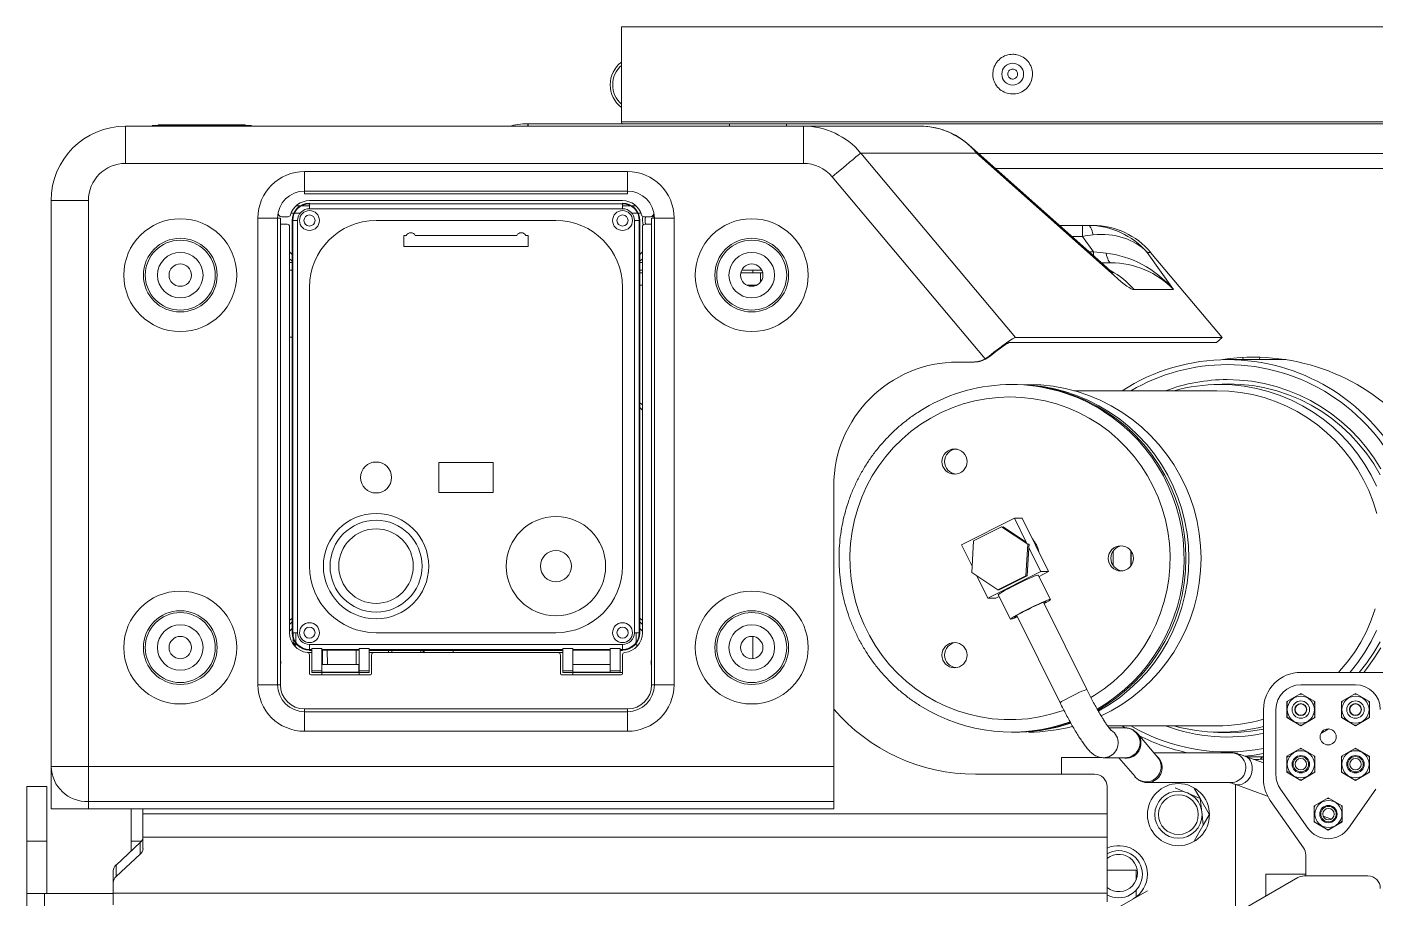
# Model space of a CAD drawing. Header units: millimetres. Extents: x 119 to 316, y 482 to 761.
# Drawn here: x 124.76 to 151.89, y 534.78 to 552.32 of the extents above; entities that cross this region are included whole.
import ezdxf

# ---------------------------------------------------------------- set-up
doc = ezdxf.new("R2010")
doc.units = ezdxf.units.MM

msp = doc.modelspace()

# ---------------------------------------------------------------- linework, layer by layer
at = {"color": 7, "linetype": 'Continuous', "lineweight": 15}
for p, q in [((136.726, 552.321), (136.726, 550.411)), ((126.749, 550.323), (126.749, 549.573)), ((126.749, 550.323), (140.388, 550.323)), ((127.282, 550.335), (129.282, 550.335)), ((127.407, 550.348), (127.407, 550.335)), ((127.407, 550.348), (129.157, 550.348)), ((127.557, 550.335), (128.758, 550.335)), ((128.054, 550.335), (128.054, 550.335)), ((129.157, 550.335), (129.157, 550.348)), ((134.843, 550.371), (134.851, 550.371)), ((134.843, 550.323), (134.843, 550.371)), ((134.851, 550.371), (138.901, 550.371)), ((134.851, 550.371), (134.851, 550.323)), ((138.901, 550.371), (140.05, 550.371)), ((140.05, 550.371), (153.556, 550.371)), ((140.388, 549.573), (140.388, 550.323)), ((140.388, 550.323), (142.728, 550.323)), ((146.495, 547.474), (143.726, 549.942)), ((141.542, 549.782), (144.66, 546.065)), ((143.871, 549.782), (141.542, 549.782)), ((146.64, 547.313), (143.871, 549.782)), ((143.918, 549.771), (153.556, 549.771)), ((140.388, 549.573), (126.749, 549.573)), ((130.349, 549.409), (136.849, 549.409)), ((130.349, 549.015), (130.349, 549.409)), ((136.849, 549.015), (136.849, 549.409)), ((154.35, 549.471), (144.255, 549.471)), ((144.046, 545.636), (140.97, 549.303)), ((125.999, 548.823), (125.249, 548.823)), ((125.249, 537.426), (125.249, 548.823)), ((125.999, 548.823), (125.999, 537.426)), ((136.849, 549.015), (130.349, 549.015)), ((130.349, 548.958), (130.349, 549.015)), ((136.849, 548.958), (130.349, 548.958)), ((136.749, 548.823), (130.449, 548.823)), ((136.849, 548.958), (136.849, 549.015)), ((129.845, 548.52), (129.814, 548.555)), ((130.078, 548.573), (130.133, 548.573)), ((130.146, 548.573), (130.265, 548.573)), ((130.262, 548.719), (130.18, 548.719)), ((130.449, 548.719), (130.286, 548.719)), ((130.449, 548.773), (130.449, 548.761)), ((130.449, 548.761), (136.749, 548.761)), ((130.449, 548.661), (130.449, 548.761)), ((136.749, 548.661), (130.449, 548.661)), ((136.749, 548.761), (136.749, 548.773)), ((136.749, 548.661), (136.749, 548.761)), ((136.912, 548.719), (136.749, 548.719)), ((136.934, 548.573), (137.052, 548.573)), ((137.018, 548.719), (136.936, 548.719)), ((137.065, 548.573), (137.12, 548.573)), ((137.384, 548.555), (137.354, 548.52)), ((129.413, 539.073), (129.413, 548.473)), ((129.413, 548.473), (129.807, 548.473)), ((129.807, 548.473), (129.807, 539.073)), ((129.864, 548.473), (129.807, 548.473)), ((129.864, 548.473), (129.864, 539.073)), ((130.017, 548.498), (129.886, 548.498)), ((129.999, 548.348), (129.886, 548.348)), ((130.049, 548.298), (130.049, 540.123)), ((130.111, 548.423), (130.099, 548.423)), ((130.099, 548.423), (130.099, 546.29)), ((130.111, 540.123), (130.111, 548.423)), ((130.111, 548.423), (130.211, 548.423)), ((130.211, 548.423), (130.211, 540.123)), ((135.409, 548.423), (131.789, 548.423)), ((136.987, 540.123), (136.987, 548.423)), ((136.987, 548.423), (137.087, 548.423)), ((137.087, 548.423), (137.087, 540.123)), ((137.099, 548.423), (137.087, 548.423)), ((137.099, 546.29), (137.099, 548.423)), ((137.149, 548.298), (137.149, 540.123)), ((137.181, 548.498), (137.312, 548.498)), ((137.199, 548.348), (137.312, 548.348)), ((137.334, 548.473), (137.391, 548.473)), ((137.334, 539.073), (137.334, 548.473)), ((137.391, 539.073), (137.391, 548.473)), ((137.391, 548.473), (137.785, 548.473)), ((137.785, 548.473), (137.785, 539.073)), ((145.542, 548.323), (146.008, 548.323)), ((146.008, 548.323), (146.124, 548.323)), ((146.008, 548.323), (146.008, 548.103)), ((146.124, 548.323), (146.214, 548.323)), ((132.349, 548.123), (132.349, 547.898)), ((132.397, 548.123), (132.349, 548.123)), ((134.622, 548.123), (132.576, 548.123)), ((134.849, 548.123), (134.801, 548.123)), ((134.849, 547.898), (134.849, 548.123)), ((146.228, 547.793), (146.008, 548.103)), ((130.099, 547.74), (130.049, 547.79)), ((134.849, 547.898), (132.349, 547.898)), ((137.149, 547.79), (137.099, 547.74)), ((147.307, 547.782), (147.838, 547.032)), ((147.377, 547.782), (147.307, 547.782)), ((148.817, 546.065), (147.377, 547.782)), ((130.099, 547.604), (130.049, 547.654)), ((137.149, 547.654), (137.099, 547.604)), ((146.383, 547.573), (146.576, 547.573)), ((130.049, 547.423), (130.099, 547.423)), ((137.099, 547.423), (137.149, 547.423)), ((137.099, 547.371), (137.149, 547.371)), ((139.129, 547.371), (139.277, 547.371)), ((139.148, 547.423), (139.551, 547.423)), ((139.277, 547.371), (139.569, 547.371)), ((139.527, 547.371), (139.527, 547.185)), ((130.449, 547.083), (130.449, 541.463)), ((136.749, 541.463), (136.749, 547.083)), ((137.099, 547.121), (137.149, 547.121)), ((139.25, 547.121), (139.277, 547.121)), ((139.277, 547.121), (139.448, 547.121)), ((147.838, 547.032), (147.042, 547.032)), ((130.11, 546.273), (130.099, 546.29)), ((130.099, 542.256), (130.099, 546.29)), ((130.11, 542.273), (130.11, 546.273)), ((137.099, 546.29), (137.088, 546.273)), ((137.088, 546.273), (137.088, 542.273)), ((137.099, 546.29), (137.099, 542.256)), ((130.049, 546.073), (130.099, 546.073)), ((148.702, 545.968), (144.547, 545.968)), ((148.817, 546.065), (144.66, 546.065)), ((148.702, 545.968), (148.817, 546.065)), ((143.499, 545.573), (143.803, 545.573)), ((143.803, 545.573), (143.823, 545.573)), ((144.125, 545.69), (144.046, 545.636)), ((144.145, 545.69), (144.052, 545.629)), ((144.145, 545.69), (144.125, 545.69)), ((150.097, 545.621), (148.931, 545.621)), ((149.239, 545.621), (149.234, 545.657)), ((149.575, 545.667), (149.57, 545.621)), ((144.618, 545.121), (144.578, 545.121)), ((148.952, 545.121), (148.768, 545.121)), ((137.149, 544.713), (137.099, 544.751)), ((148.707, 544.996), (145.841, 544.996)), ((137.149, 544.601), (137.099, 544.655)), ((133.049, 543.543), (133.049, 542.953)), ((134.144, 543.548), (133.054, 543.548)), ((134.149, 542.953), (134.149, 543.543)), ((133.054, 542.948), (134.144, 542.948)), ((140.999, 537.426), (140.999, 543.073)), ((143.571, 541.889), (144.635, 542.426)), ((144.792, 542.426), (144.635, 542.426)), ((144.635, 542.426), (144.874, 541.944)), ((144.792, 542.426), (145.324, 541.353)), ((130.099, 542.256), (130.11, 542.273)), ((130.099, 542.256), (130.099, 540.123)), ((137.088, 542.273), (137.099, 542.256)), ((137.099, 540.123), (137.099, 542.256)), ((144.377, 542.255), (143.814, 541.971)), ((144.903, 541.905), (144.377, 542.255)), ((144.407, 542.255), (144.39, 542.246)), ((144.874, 541.944), (144.407, 542.255)), ((144.41, 542.233), (144.426, 542.242)), ((144.442, 542.212), (144.466, 542.216)), ((144.504, 542.17), (144.526, 542.171)), ((144.506, 542.169), (144.539, 542.171)), ((144.533, 542.171), (144.526, 542.171)), ((143.784, 541.46), (143.571, 541.889)), ((143.814, 541.971), (143.776, 541.337)), ((144.865, 541.271), (144.903, 541.905)), ((144.874, 541.944), (144.888, 541.914)), ((144.894, 541.271), (144.928, 541.835)), ((144.903, 541.905), (144.932, 541.905)), ((144.928, 541.835), (144.932, 541.905)), ((144.928, 541.835), (145.167, 541.353)), ((146.62, 541.482), (146.622, 541.761)), ((146.978, 541.468), (146.978, 541.773)), ((146.985, 541.478), (146.985, 541.764)), ((143.776, 541.337), (144.302, 540.987)), ((144.103, 540.816), (143.878, 541.269)), ((145.167, 541.353), (144.103, 540.816)), ((144.302, 540.987), (144.865, 541.271)), ((144.331, 540.987), (144.894, 541.271)), ((144.865, 541.271), (144.894, 541.271)), ((145.36, 540.792), (145.116, 541.284)), ((145.324, 541.353), (145.131, 541.255)), ((145.324, 541.353), (145.167, 541.353)), ((144.302, 540.987), (144.331, 540.987)), ((144.259, 540.816), (144.103, 540.816)), ((144.327, 540.85), (144.259, 540.816)), ((144.31, 540.884), (144.554, 540.392)), ((146.092, 538.978), (145.221, 540.736)), ((130.049, 540.368), (130.099, 540.418)), ((137.099, 540.418), (137.149, 540.368)), ((144.683, 540.469), (145.555, 538.711)), ((130.049, 540.291), (130.099, 540.341)), ((130.049, 540.156), (130.099, 540.206)), ((137.099, 540.341), (137.149, 540.291)), ((137.099, 540.206), (137.149, 540.156)), ((130.099, 540.123), (130.111, 540.123)), ((130.111, 540.123), (130.211, 540.123)), ((130.122, 540.04), (130.122, 540.123)), ((130.122, 539.925), (130.122, 539.999)), ((130.122, 539.925), (130.174, 539.873)), ((130.174, 539.873), (130.137, 539.873)), ((130.174, 540.123), (130.174, 539.927)), ((130.174, 539.906), (130.174, 539.873)), ((130.449, 539.885), (136.749, 539.885)), ((130.449, 539.785), (130.449, 539.885)), ((131.789, 540.123), (135.409, 540.123)), ((136.749, 539.785), (136.749, 539.885)), ((136.987, 540.123), (137.087, 540.123)), ((137.024, 539.927), (137.024, 540.123)), ((137.024, 539.873), (137.024, 539.906)), ((137.061, 539.873), (137.024, 539.873)), ((137.087, 540.123), (137.099, 540.123)), ((130.499, 539.723), (130.416, 539.723)), ((130.499, 539.785), (130.449, 539.785)), ((130.449, 539.785), (130.449, 539.773)), ((130.449, 539.773), (130.449, 539.764)), ((130.449, 539.773), (130.499, 539.773)), ((130.495, 539.764), (130.449, 539.764)), ((130.449, 539.676), (130.449, 539.298)), ((130.499, 539.769), (130.495, 539.764)), ((130.499, 539.803), (130.699, 539.803)), ((130.499, 539.803), (130.499, 539.358)), ((130.699, 539.803), (130.699, 539.358)), ((131.449, 539.785), (130.699, 539.785)), ((130.699, 539.773), (131.449, 539.773)), ((131.449, 539.768), (130.699, 539.768)), ((130.708, 539.768), (130.711, 539.484)), ((130.808, 539.768), (130.811, 539.484)), ((131.387, 539.484), (131.39, 539.768)), ((131.449, 539.803), (131.649, 539.803)), ((131.449, 539.803), (131.449, 539.358)), ((131.649, 539.803), (131.649, 539.358)), ((135.549, 539.785), (131.649, 539.785)), ((131.649, 539.773), (135.549, 539.773)), ((131.649, 539.769), (131.653, 539.764)), ((131.749, 539.723), (131.649, 539.723)), ((135.545, 539.764), (131.653, 539.764)), ((131.699, 539.298), (131.699, 539.673)), ((135.449, 539.723), (131.749, 539.723)), ((132.039, 539.723), (132.04, 539.764)), ((132.108, 539.764), (132.109, 539.723)), ((132.689, 539.723), (132.69, 539.764)), ((132.739, 539.723), (132.74, 539.764)), ((132.758, 539.764), (132.759, 539.723)), ((133.339, 539.723), (133.34, 539.764)), ((135.549, 539.723), (135.449, 539.723)), ((135.499, 539.298), (135.499, 539.673)), ((135.549, 539.769), (135.545, 539.764)), ((135.749, 539.803), (135.549, 539.803)), ((135.549, 539.803), (135.549, 539.358)), ((135.749, 539.803), (135.749, 539.358)), ((136.499, 539.785), (135.749, 539.785)), ((135.749, 539.773), (136.499, 539.773)), ((136.499, 539.768), (135.749, 539.768)), ((136.699, 539.803), (136.499, 539.803)), ((136.499, 539.803), (136.499, 539.358)), ((136.699, 539.803), (136.699, 539.358)), ((136.749, 539.785), (136.699, 539.785)), ((136.699, 539.773), (136.749, 539.773)), ((136.699, 539.769), (136.703, 539.764)), ((136.749, 539.764), (136.703, 539.764)), ((136.749, 539.773), (136.749, 539.785)), ((136.749, 539.764), (136.749, 539.773)), ((136.749, 539.676), (136.749, 539.298)), ((130.499, 539.358), (130.699, 539.358)), ((130.499, 539.358), (130.499, 539.323)), ((130.499, 539.323), (131.649, 539.323)), ((130.697, 539.325), (130.697, 539.358)), ((130.697, 539.325), (131.442, 539.325)), ((130.699, 539.484), (131.442, 539.484)), ((130.699, 539.358), (130.699, 539.323)), ((130.699, 539.273), (130.699, 539.323)), ((131.442, 539.325), (131.442, 539.484)), ((131.442, 539.42), (131.449, 539.42)), ((131.449, 539.37), (131.442, 539.37)), ((131.449, 539.358), (131.649, 539.358)), ((131.449, 539.358), (131.449, 539.323)), ((131.449, 539.273), (131.449, 539.323)), ((131.649, 539.358), (131.649, 539.323)), ((135.749, 539.358), (135.549, 539.358)), ((135.549, 539.358), (135.549, 539.323)), ((135.549, 539.323), (136.699, 539.323)), ((135.752, 539.37), (135.749, 539.37)), ((135.749, 539.358), (135.749, 539.323)), ((135.749, 539.273), (135.749, 539.323)), ((135.752, 539.484), (136.497, 539.484)), ((135.752, 539.325), (135.752, 539.484)), ((135.752, 539.325), (136.497, 539.325)), ((136.497, 539.325), (136.497, 539.484)), ((136.499, 539.37), (136.497, 539.37)), ((136.699, 539.358), (136.499, 539.358)), ((136.499, 539.358), (136.499, 539.323)), ((136.699, 539.323), (136.699, 539.358)), ((136.749, 539.323), (136.699, 539.323)), ((155.949, 539.324), (150.399, 539.324)), ((129.413, 539.073), (129.807, 539.073)), ((129.864, 539.073), (129.807, 539.073)), ((130.474, 539.273), (131.674, 539.273)), ((136.724, 539.273), (135.524, 539.273)), ((137.334, 539.073), (137.391, 539.073)), ((137.391, 539.073), (137.785, 539.073)), ((151.499, 539.074), (150.399, 539.074)), ((150.399, 538.899), (150.118, 538.736)), ((150.423, 538.886), (150.376, 538.886)), ((150.68, 538.736), (150.399, 538.899)), ((150.556, 538.808), (150.547, 538.802)), ((151.499, 538.899), (151.218, 538.736)), ((151.522, 538.886), (151.476, 538.886)), ((151.78, 538.736), (151.499, 538.899)), ((151.618, 538.83), (151.611, 538.822)), ((151.716, 538.774), (151.7, 538.758)), ((130.349, 538.588), (130.349, 538.531)), ((130.349, 538.588), (136.849, 538.588)), ((130.349, 538.137), (130.349, 538.531)), ((130.349, 538.531), (136.849, 538.531)), ((136.849, 538.588), (136.849, 538.531)), ((136.849, 538.137), (136.849, 538.531)), ((149.649, 538.574), (149.649, 537.174)), ((149.899, 538.574), (149.899, 537.26)), ((150.118, 538.736), (150.118, 538.412)), ((150.127, 538.565), (150.118, 538.561)), ((150.684, 538.703), (150.65, 538.68)), ((150.68, 538.58), (150.665, 538.571)), ((150.68, 538.412), (150.68, 538.736)), ((151.218, 538.736), (151.218, 538.412)), ((151.398, 538.629), (151.389, 538.621)), ((151.469, 538.69), (151.46, 538.682)), ((151.78, 538.412), (151.78, 538.736)), ((146.51, 538.246), (148.707, 538.246)), ((146.873, 538.201), (146.802, 538.246)), ((150.118, 538.412), (150.399, 538.249)), ((150.174, 538.421), (150.136, 538.405)), ((150.231, 538.36), (150.217, 538.354)), ((150.323, 538.313), (150.304, 538.304)), ((150.376, 538.262), (150.423, 538.263)), ((150.399, 538.249), (150.68, 538.412)), ((150.68, 538.492), (150.653, 538.476)), ((151.218, 538.412), (151.499, 538.249)), ((151.287, 538.404), (151.263, 538.386)), ((151.476, 538.262), (151.522, 538.262)), ((151.499, 538.249), (151.78, 538.412)), ((136.849, 538.137), (130.349, 538.137)), ((144.578, 538.121), (144.618, 538.121)), ((146.866, 538.205), (146.54, 538.205)), ((147.519, 537.612), (147.116, 538.087)), ((148.768, 538.121), (148.952, 538.121)), ((148.995, 537.705), (147.44, 537.705)), ((150.399, 537.799), (150.118, 537.636)), ((150.422, 537.786), (150.376, 537.786)), ((150.68, 537.636), (150.399, 537.799)), ((151.499, 537.799), (151.218, 537.636)), ((151.517, 537.786), (151.478, 537.786)), ((151.78, 537.636), (151.499, 537.799)), ((125.999, 537.426), (125.249, 537.426)), ((125.249, 536.573), (125.249, 537.426)), ((125.999, 537.426), (140.999, 537.426)), ((125.999, 537.426), (125.999, 536.721)), ((140.999, 537.426), (140.999, 536.721)), ((145.586, 537.273), (145.586, 537.609)), ((145.586, 537.609), (146.377, 537.609)), ((146.426, 537.605), (146.866, 537.605)), ((146.738, 537.605), (147.062, 537.224)), ((149.649, 537.501), (149.274, 537.636)), ((149.316, 537.621), (149.649, 537.621)), ((149.631, 537.621), (149.587, 537.58)), ((150.118, 537.636), (150.118, 537.312)), ((150.68, 537.312), (150.68, 537.636)), ((151.218, 537.636), (151.218, 537.312)), ((151.78, 537.312), (151.78, 537.636)), ((143.849, 537.273), (146.249, 537.273)), ((150.118, 537.312), (150.399, 537.149)), ((150.183, 537.308), (150.122, 537.33)), ((150.376, 537.162), (150.422, 537.162)), ((150.399, 537.149), (150.68, 537.312)), ((150.485, 537.199), (150.459, 537.209)), ((151.218, 537.312), (151.499, 537.149)), ((151.476, 537.162), (151.522, 537.162)), ((151.499, 537.149), (151.78, 537.312)), ((125.164, 537.024), (124.764, 537.024)), ((124.764, 535.923), (124.764, 537.024)), ((125.164, 535.923), (125.164, 537.024)), ((146.499, 537.023), (146.499, 536.477)), ((147.311, 537.105), (147.304, 537.105)), ((147.311, 537.105), (148.995, 537.105)), ((148.073, 536.914), (147.871, 537)), ((148.372, 536.786), (148.252, 536.994)), ((149.07, 537.072), (149.731, 536.833)), ((149.086, 534.48), (149.086, 537.066)), ((149.989, 536.973), (150.539, 536.187)), ((151.359, 536.187), (151.909, 536.973)), ((140.999, 536.721), (125.999, 536.721)), ((125.999, 536.721), (125.999, 536.573)), ((140.999, 536.573), (140.999, 536.721)), ((148.372, 536.786), (148.17, 536.872)), ((148.398, 536.567), (148.372, 536.786)), ((148.557, 536.466), (148.372, 536.786)), ((149.785, 536.744), (150.454, 535.789)), ((150.949, 536.799), (150.668, 536.636)), ((150.668, 536.636), (150.668, 536.312)), ((150.972, 536.786), (150.926, 536.786)), ((151.23, 536.636), (150.949, 536.799)), ((151.23, 536.312), (151.23, 536.636)), ((125.999, 536.573), (125.249, 536.573)), ((126.16, 536.573), (125.999, 536.573)), ((140.999, 536.573), (126.16, 536.573)), ((126.864, 535.923), (126.864, 536.573)), ((127.099, 536.573), (127.099, 536.477)), ((127.099, 536.477), (146.499, 536.477)), ((127.099, 536.477), (127.099, 536.007)), ((146.499, 536.477), (146.499, 536.007)), ((148.437, 536.244), (148.411, 536.462)), ((148.437, 536.244), (148.557, 536.453)), ((150.668, 536.496), (150.684, 536.49)), ((150.781, 536.455), (150.802, 536.447)), ((150.847, 536.431), (151.013, 536.371)), ((151.058, 536.355), (151.079, 536.347)), ((148.252, 535.924), (148.437, 536.244)), ((150.668, 536.312), (150.949, 536.149)), ((150.926, 536.162), (150.974, 536.163)), ((150.949, 536.149), (151.23, 536.312)), ((151.177, 536.312), (151.209, 536.3)), ((124.764, 534.874), (124.764, 535.923)), ((125.164, 535.923), (124.764, 535.923)), ((125.164, 534.874), (125.164, 535.923)), ((127.039, 535.895), (126.559, 535.444)), ((126.864, 535.731), (126.864, 535.923)), ((127.039, 535.895), (127.039, 535.66)), ((127.099, 536.007), (146.499, 536.007)), ((127.099, 536.007), (127.099, 535.777)), ((146.499, 536.007), (146.499, 534.88)), ((127.039, 535.66), (126.559, 535.21)), ((150.499, 535.645), (150.499, 535.224)), ((126.499, 535.327), (126.499, 535.093)), ((126.559, 535.444), (126.559, 535.21)), ((147.086, 535.34), (146.499, 535.34)), ((147.086, 535.15), (147.086, 535.34)), ((150.499, 535.258), (149.694, 535.258)), ((149.694, 534.817), (149.694, 535.258)), ((126.499, 535.093), (126.499, 534.88)), ((150.341, 535.191), (149.158, 534.508)), ((150.466, 535.224), (151.749, 535.224)), ((125.115, 534.874), (124.764, 534.874)), ((124.764, 534.874), (124.764, 520.874)), ((125.115, 534.874), (125.115, 520.874)), ((126.499, 534.874), (125.115, 534.874)), ((126.499, 534.88), (146.499, 534.88)), ((126.499, 534.88), (126.499, 534.646)), ((146.499, 534.88), (146.499, 534.704)), ((146.736, 534.595), (147.311, 534.927)), ((147.086, 534.803), (147.086, 534.938))]:
    msp.add_line(p, q, dxfattribs=at)
at = {"color": 8, "linetype": 'Continuous', "lineweight": 15}
for p, q in [((136.726, 552.321), (152.476, 552.321)), ((136.726, 550.411), (152.476, 550.411)), ((138.901, 550.371), (138.901, 550.323)), ((140.05, 550.371), (140.05, 550.323)), ((146.008, 548.103), (145.788, 548.103)), ((146.137, 547.793), (146.228, 547.793)), ((146.228, 547.711), (146.228, 547.793)), ((130.099, 547.578), (130.049, 547.578)), ((137.149, 547.578), (137.099, 547.578)), ((139.37, 547.423), (139.37, 547.371)), ((139.37, 547.121), (139.37, 547.099)), ((144.052, 545.629), (144.046, 545.636)), ((139.37, 540.047), (139.37, 539.599)), ((127.065, 535.923), (126.864, 535.923)), ((126.499, 535.115), (126.501, 535.115))]:
    msp.add_line(p, q, dxfattribs=at)
at = {"color": 8, "linetype": 'Continuous', "lineweight": 15, "flags": 128}
for points in [[(143.726, 549.942), (143.783, 549.888), (143.871, 549.782)], [(146.495, 547.474), (146.551, 547.419), (146.64, 547.313)], [(145.631, 538.561), (145.597, 538.549), (145.369, 538.479), (145.137, 538.426), (144.902, 538.391), (144.664, 538.373), (144.426, 538.373), (144.189, 538.391), (143.953, 538.426), (143.721, 538.479), (143.493, 538.549), (143.271, 538.636), (143.056, 538.739), (142.849, 538.858), (142.651, 538.992), (142.464, 539.14), (142.288, 539.302), (142.124, 539.476), (141.974, 539.662), (141.837, 539.859), (141.716, 540.066), (141.61, 540.281), (141.519, 540.503), (141.446, 540.732), (141.389, 540.965), (141.35, 541.202), (141.328, 541.441), (141.323, 541.681), (141.337, 541.921), (141.367, 542.159), (141.415, 542.394), (141.481, 542.625), (141.563, 542.851), (141.661, 543.07), (141.775, 543.28), (141.904, 543.482), (142.047, 543.674), (142.204, 543.854), (142.374, 544.023), (142.556, 544.178), (142.749, 544.319), (142.951, 544.445), (143.162, 544.556), (143.381, 544.651), (143.606, 544.73), (143.836, 544.791), (144.07, 544.835), (144.307, 544.862), (144.545, 544.871), (144.545, 544.871)], [(144.545, 544.871), (144.783, 544.862), (145.02, 544.835), (145.254, 544.791), (145.484, 544.73), (145.709, 544.651), (145.928, 544.556), (146.139, 544.445), (146.341, 544.319), (146.534, 544.178), (146.716, 544.023), (146.886, 543.854), (147.043, 543.674), (147.186, 543.482), (147.316, 543.28), (147.429, 543.07), (147.528, 542.851), (147.61, 542.625), (147.675, 542.394), (147.723, 542.159), (147.754, 541.921), (147.767, 541.681), (147.762, 541.441), (147.74, 541.202), (147.701, 540.965), (147.644, 540.732), (147.571, 540.503), (147.481, 540.281), (147.374, 540.066), (147.253, 539.859), (147.116, 539.662), (146.966, 539.476), (146.802, 539.302), (146.626, 539.14), (146.439, 538.992), (146.241, 538.858), (146.175, 538.817)], [(146.092, 538.978), (146.09, 538.979), (146.071, 538.974), (146.038, 538.962), (145.991, 538.942), (145.933, 538.916), (145.868, 538.886), (145.801, 538.853), (145.735, 538.819), (145.675, 538.787), (145.624, 538.759), (145.585, 538.736), (145.562, 538.72), (145.555, 538.711), (145.555, 538.711)], [(147.507, 537.631), (147.536, 537.602), (147.577, 537.54)], [(149.406, 537.497), (149.422, 537.429), (149.423, 537.356), (149.407, 537.283), (149.377, 537.214), (149.334, 537.154), (149.28, 537.106), (149.22, 537.075), (149.157, 537.06), (149.095, 537.064), (149.066, 537.073)]]:
    msp.add_lwpolyline(points, dxfattribs=at)
at = {"color": 7, "linetype": 'Continuous', "lineweight": 15, "flags": 128}
for points in [[(140.97, 549.303), (141.063, 549.381), (141.154, 549.457), (141.24, 549.53), (141.319, 549.596), (141.389, 549.654), (141.447, 549.703), (141.493, 549.741), (141.525, 549.768), (141.542, 549.782)], [(137.352, 548.473), (137.365, 548.5), (137.388, 548.531)], [(146.124, 548.323), (146.137, 548.32), (146.15, 548.31), (146.163, 548.295), (146.176, 548.274), (146.188, 548.246), (146.199, 548.213), (146.21, 548.175), (146.22, 548.132)], [(146.576, 547.573), (146.563, 547.576), (146.55, 547.585), (146.537, 547.601), (146.525, 547.622), (146.513, 547.65), (146.501, 547.683), (146.49, 547.721), (146.48, 547.764)], [(144.618, 545.121), (144.866, 545.112), (145.112, 545.085), (145.356, 545.041), (145.596, 544.979), (145.831, 544.9), (146.06, 544.805), (146.281, 544.693), (146.494, 544.565), (146.698, 544.423), (146.891, 544.266), (147.072, 544.096), (147.241, 543.913), (147.396, 543.718), (147.537, 543.513), (147.664, 543.298), (147.775, 543.075), (147.869, 542.844), (147.948, 542.607), (148.009, 542.365), (148.053, 542.119), (148.079, 541.871), (148.088, 541.621), (148.079, 541.371), (148.053, 541.123), (148.009, 540.877), (147.948, 540.635), (147.869, 540.398), (147.775, 540.167), (147.664, 539.944), (147.537, 539.729), (147.396, 539.523), (147.241, 539.329), (147.072, 539.146), (146.891, 538.976), (146.698, 538.819), (146.494, 538.677), (146.311, 538.566)], [(144.674, 545.121), (144.922, 545.112), (145.168, 545.085), (145.412, 545.041), (145.652, 544.979), (145.887, 544.9), (146.116, 544.805), (146.337, 544.693), (146.55, 544.565), (146.754, 544.423), (146.947, 544.266), (147.128, 544.096), (147.297, 543.913), (147.452, 543.718), (147.594, 543.513), (147.72, 543.298), (147.831, 543.075), (147.926, 542.844), (148.004, 542.607), (148.065, 542.365), (148.109, 542.119), (148.136, 541.871), (148.144, 541.621), (148.136, 541.371), (148.109, 541.123), (148.065, 540.877), (148.004, 540.635), (147.926, 540.398), (147.831, 540.167), (147.72, 539.944), (147.594, 539.729), (147.452, 539.523), (147.297, 539.329), (147.128, 539.146), (146.947, 538.976), (146.754, 538.819), (146.55, 538.677), (146.337, 538.549), (146.325, 538.542)], [(144.921, 545.121), (145.169, 545.112), (145.415, 545.085), (145.659, 545.041), (145.899, 544.979), (146.134, 544.9), (146.363, 544.805), (146.584, 544.693), (146.798, 544.565), (147.001, 544.423), (147.194, 544.266), (147.375, 544.096), (147.544, 543.913), (147.699, 543.718), (147.841, 543.513), (147.967, 543.298), (148.078, 543.075), (148.173, 542.844), (148.251, 542.607), (148.312, 542.365), (148.356, 542.119), (148.383, 541.871), (148.392, 541.621), (148.383, 541.371), (148.356, 541.123), (148.312, 540.877), (148.251, 540.635), (148.173, 540.398), (148.078, 540.167), (147.967, 539.944), (147.841, 539.729), (147.699, 539.523), (147.544, 539.329), (147.375, 539.146), (147.194, 538.976), (147.001, 538.819), (146.798, 538.677), (146.584, 538.549), (146.381, 538.446)], [(148.599, 545.117), (148.689, 545.124), (148.937, 545.133)], [(148.768, 545.121), (149.015, 545.112), (149.261, 545.085), (149.505, 545.041), (149.745, 544.979), (149.98, 544.9), (150.209, 544.805), (150.431, 544.693), (150.644, 544.565), (150.847, 544.423), (151.04, 544.266), (151.221, 544.096), (151.39, 543.913), (151.546, 543.718), (151.687, 543.513), (151.813, 543.298), (151.924, 543.075)], [(148.918, 545.22), (149.167, 545.211), (149.414, 545.185), (149.66, 545.141), (149.901, 545.081), (150.138, 545.003), (150.369, 544.909), (150.593, 544.799), (150.809, 544.673), (151.015, 544.533), (151.211, 544.378), (151.396, 544.21), (151.57, 544.029), (151.73, 543.837), (151.876, 543.634), (152.008, 543.42)], [(148.937, 545.133), (149.186, 545.124), (149.433, 545.098), (149.678, 545.053), (149.918, 544.991), (150.154, 544.912), (150.384, 544.816), (150.606, 544.704), (150.82, 544.576), (151.024, 544.433), (151.218, 544.275), (151.4, 544.105), (151.569, 543.921), (151.725, 543.726), (151.867, 543.52), (151.994, 543.304)], [(148.707, 544.996), (148.948, 544.987), (149.188, 544.961), (149.426, 544.917), (149.66, 544.856), (149.889, 544.778), (150.112, 544.684), (150.327, 544.574), (150.534, 544.448), (150.732, 544.308), (150.919, 544.153), (151.094, 543.986), (151.257, 543.806), (151.407, 543.615), (151.542, 543.413), (151.663, 543.202), (151.768, 542.983), (151.858, 542.756), (151.931, 542.524)], [(145.116, 541.284), (145.116, 541.284), (145.104, 541.284), (145.076, 541.276), (145.034, 541.26), (144.978, 541.237), (144.911, 541.207), (144.836, 541.173), (144.756, 541.135), (144.675, 541.094), (144.595, 541.054), (144.52, 541.014), (144.452, 540.978), (144.396, 540.946), (144.352, 540.919), (144.323, 540.899), (144.311, 540.887), (144.314, 540.883), (144.314, 540.883)], [(145.356, 540.794), (145.336, 540.789), (145.301, 540.777), (145.251, 540.758), (145.189, 540.731), (145.118, 540.699), (145.041, 540.662), (144.959, 540.623), (144.878, 540.582), (144.8, 540.542), (144.729, 540.504), (144.666, 540.469), (144.616, 540.44), (144.58, 540.416), (144.559, 540.4), (144.554, 540.392), (144.566, 540.392), (144.594, 540.4), (144.637, 540.416), (144.693, 540.44), (144.697, 540.442)], [(144.91, 540.592), (144.982, 540.628), (145.053, 540.662), (145.118, 540.692), (145.176, 540.717), (145.222, 540.736), (145.256, 540.748), (145.274, 540.752), (145.277, 540.748), (145.263, 540.736), (145.234, 540.717), (145.231, 540.715)], [(145.235, 540.708), (145.275, 540.731), (145.318, 540.758), (145.347, 540.777), (145.36, 540.789), (145.356, 540.794)], [(144.693, 540.449), (144.692, 540.448), (144.658, 540.436), (144.64, 540.432), (144.638, 540.436), (144.651, 540.448), (144.68, 540.467), (144.723, 540.493), (144.778, 540.523), (144.841, 540.557), (144.91, 540.592)], [(151.896, 540.601), (151.815, 540.372), (151.718, 540.149), (151.605, 539.933), (151.476, 539.727), (151.334, 539.53), (151.177, 539.345), (151.158, 539.324)], [(151.924, 540.167), (151.813, 539.944), (151.687, 539.729), (151.546, 539.523), (151.39, 539.329), (151.386, 539.324)], [(151.994, 539.938), (151.867, 539.722), (151.725, 539.516), (151.572, 539.324)], [(152.008, 539.821), (151.876, 539.608), (151.73, 539.405), (151.665, 539.324)], [(129.874, 539.523), (129.865, 539.58), (129.864, 539.582)], [(129.864, 539.464), (129.865, 539.466), (129.874, 539.523)], [(150.14, 538.75), (150.122, 538.719), (150.119, 538.712)], [(150.68, 538.71), (150.676, 538.719), (150.658, 538.75)], [(151.24, 538.75), (151.222, 538.719), (151.218, 538.71)], [(151.78, 538.71), (151.776, 538.719), (151.758, 538.75)], [(150.118, 538.438), (150.122, 538.429), (150.14, 538.399)], [(150.658, 538.399), (150.676, 538.429), (150.68, 538.438)], [(151.237, 538.5), (151.233, 538.497), (151.218, 538.486)], [(151.218, 538.438), (151.222, 538.429), (151.24, 538.399)], [(151.758, 538.399), (151.776, 538.429), (151.78, 538.438)], [(150.963, 538.186), (150.952, 538.179), (150.803, 538.095)], [(146.875, 537.606), (146.873, 537.605), (146.866, 537.605)], [(149.649, 537.687), (149.459, 537.657), (149.274, 537.636)], [(150.14, 537.65), (150.122, 537.619), (150.118, 537.61)], [(150.68, 537.61), (150.676, 537.619), (150.658, 537.65)], [(151.24, 537.65), (151.222, 537.619), (151.218, 537.61)], [(151.78, 537.61), (151.776, 537.619), (151.758, 537.648)], [(150.118, 537.338), (150.122, 537.329), (150.14, 537.299)], [(150.658, 537.299), (150.676, 537.329), (150.68, 537.338)], [(151.218, 537.338), (151.222, 537.329), (151.24, 537.299)], [(151.758, 537.299), (151.776, 537.329), (151.78, 537.338)], [(150.69, 536.65), (150.672, 536.619), (150.668, 536.61)], [(151.23, 536.61), (151.226, 536.619), (151.208, 536.65)], [(150.668, 536.338), (150.672, 536.329), (150.69, 536.299)], [(151.204, 536.293), (151.226, 536.329), (151.23, 536.338)]]:
    msp.add_lwpolyline(points, dxfattribs=at)
at = {"color": 7, "linetype": 'Continuous', "lineweight": 15}
for centre, radius in [((144.601, 551.371), 0.22), ((130.449, 548.423), 0.2), ((136.749, 548.423), 0.2), ((127.849, 547.323), 1.136), ((130.449, 548.423), 0.112), ((136.749, 548.423), 0.112), ((139.349, 547.323), 1.136), ((127.849, 547.323), 0.742), ((127.849, 547.323), 0.704), ((139.349, 547.323), 0.742), ((139.349, 547.323), 0.704), ((127.849, 547.323), 0.458), ((139.349, 547.323), 0.458), ((127.849, 547.323), 0.225), ((139.349, 547.323), 0.225), ((143.43, 543.568), 0.253), ((131.789, 543.248), 0.312), ((131.789, 541.463), 1.06), ((131.789, 541.463), 0.925), ((135.409, 541.463), 1), ((131.789, 541.463), 0.75), ((135.409, 541.463), 0.313), ((146.776, 541.619), 0.253), ((127.849, 539.823), 1.136), ((139.349, 539.823), 1.136), ((127.849, 539.823), 0.742), ((127.849, 539.823), 0.704), ((139.349, 539.823), 0.742), ((139.349, 539.823), 0.704), ((127.849, 539.823), 0.458), ((130.449, 540.123), 0.2), ((130.449, 540.123), 0.112), ((136.749, 540.123), 0.2), ((136.749, 540.123), 0.113), ((139.349, 539.823), 0.458), ((127.849, 539.823), 0.225), ((139.349, 539.823), 0.225), ((143.43, 539.671), 0.253), ((150.399, 538.574), 0.272), ((151.499, 538.574), 0.272), ((150.399, 538.574), 0.175), ((150.399, 538.574), 0.12), ((150.399, 538.574), 0.115), ((151.499, 538.574), 0.175), ((151.499, 538.574), 0.12), ((151.499, 538.574), 0.115), ((150.949, 538.024), 0.162), ((150.399, 537.474), 0.272), ((151.499, 537.474), 0.272), ((150.399, 537.474), 0.175), ((150.399, 537.474), 0.155), ((150.399, 537.474), 0.115), ((151.499, 537.474), 0.175), ((151.499, 537.474), 0.155), ((151.499, 537.474), 0.115), ((147.936, 536.459), 0.625), ((147.936, 536.459), 0.475), ((147.936, 536.459), 0.4), ((150.955, 536.47), 0.272), ((150.955, 536.47), 0.175), ((150.955, 536.47), 0.155), ((150.955, 536.47), 0.115)]:
    msp.add_circle(centre, radius, dxfattribs=at)
for centre, radius, start, end in [((137.076, 551.156), 0.575, 127.4952, 232.5048), ((137.076, 551.156), 0.525, 131.8103, 228.1897), ((126.749, 548.823), 1.5, 90, 180), ((136.766, 550.411), 0.04, 180, 270), ((142.728, 548.823), 1.5, 48.276, 90), ((142.726, 548.841), 1.482, 39.4364, 89.9418), ((126.749, 548.823), 0.75, 90, 180), ((130.349, 548.473), 0.936, 90, 180), ((136.849, 548.473), 0.936, 0, 90), ((130.349, 548.473), 0.542, 90, 180), ((130.449, 548.423), 0.4, 90, 163.8724), ((136.749, 548.423), 0.4, 16.1276, 90), ((136.849, 548.473), 0.542, 0, 90), ((130.449, 548.423), 0.35, 90, 180), ((130.449, 548.423), 0.338, 90, 180), ((130.449, 548.423), 0.238, 90, 180), ((136.749, 548.423), 0.35, 0, 90), ((136.749, 548.423), 0.338, 0, 90), ((136.749, 548.423), 0.238, 0, 90), ((129.886, 548.548), 0.05, 213.749, 270), ((129.886, 548.298), 0.05, 90, 116.7056), ((129.999, 548.298), 0.05, 0, 90), ((130.017, 548.548), 0.05, 270, 343.8724), ((131.789, 547.083), 1.34, 90, 180), ((135.409, 547.083), 1.34, 0, 90), ((137.181, 548.548), 0.05, 196.1276, 270), ((137.199, 548.298), 0.05, 90, 180), ((137.499, 548.423), 0.348, 166.7604, 195.0761), ((137.499, 548.423), 0.294, 165.2278, 194.7722), ((137.312, 548.548), 0.05, 270, 326.251), ((137.312, 548.298), 0.05, 63.2944, 90), ((132.487, 548.078), 0.1, 26.7437, 153.2563), ((134.712, 548.078), 0.1, 26.7437, 153.2563), ((143.499, 543.073), 2.5, 90, 180), ((143.803, 546.073), 0.5, 270, 299.1515), ((148.932, 541.68), 3.941, 90.0179, 122.7091), ((148.923, 541.659), 3.962, 28.3582, 89.8902), ((148.919, 541.679), 3.842, 90.0142, 120.3068), ((148.91, 541.656), 3.865, 25.0951, 89.8809), ((144.579, 541.673), 3.448, 90.0155, 120.6863), ((144.577, 541.672), 3.448, 57.6254, 89.9831), ((148.918, 541.679), 3.541, 90.0048, 110.4925), ((148.768, 541.679), 3.442, 90.0018, 105.488), ((143.484, 543.569), 0.255, 96.312, 263.688), ((133.054, 543.543), 0.005, 90, 180), ((134.144, 543.543), 0.005, 0, 90), ((133.054, 542.953), 0.005, 180, 270), ((134.144, 542.953), 0.005, 270, 0), ((144.538, 541.622), 0.602, 12.4983, 40.2385), ((146.83, 541.621), 0.255, 96.3118, 263.6882), ((131.789, 541.463), 1.34, 180, 270), ((135.409, 541.463), 1.34, 270, 0), ((130.449, 540.123), 0.4, 180, 263.6206), ((130.449, 540.123), 0.35, 180, 270), ((130.449, 540.123), 0.338, 180, 270), ((130.449, 540.123), 0.238, 180, 270), ((136.749, 540.123), 0.238, 270, 0), ((136.749, 540.123), 0.338, 270, 0), ((136.749, 540.123), 0.35, 270, 0), ((136.749, 540.123), 0.4, 276.3794, 0), ((143.484, 539.672), 0.255, 96.312, 263.688), ((130.399, 539.676), 0.05, 0, 83.6206), ((131.749, 539.673), 0.05, 90, 180), ((135.449, 539.673), 0.05, 0, 90), ((136.799, 539.676), 0.05, 96.3794, 180), ((137.499, 539.523), 0.175, 160.1598, 199.8402), ((150.399, 538.574), 0.75, 90, 180), ((130.349, 539.073), 0.936, 180, 270), ((130.349, 539.073), 0.542, 180, 270), ((130.349, 539.073), 0.485, 180, 270), ((130.474, 539.298), 0.025, 180, 270), ((131.674, 539.298), 0.025, 270, 0), ((135.524, 539.298), 0.025, 180, 270), ((136.724, 539.298), 0.025, 270, 0), ((136.849, 539.073), 0.936, 270, 0), ((136.849, 539.073), 0.542, 270, 0), ((136.849, 539.073), 0.485, 270, 0), ((150.399, 538.574), 0.5, 90, 180), ((151.499, 538.574), 0.5, 0, 90), ((143.849, 541.023), 3.75, 220.5358, 270), ((144.578, 541.566), 3.445, 238.0323, 289.989), ((144.618, 541.564), 3.443, 270.0036, 289.4051), ((144.674, 541.564), 3.443, 270.0033, 288.583), ((144.921, 541.563), 3.442, 270.0019, 284.8894), ((148.918, 541.56), 3.839, 239.6846, 280.9822), ((148.918, 541.562), 3.54, 249.5049, 281.923), ((148.768, 541.562), 3.442, 254.5109, 284.8397), ((148.707, 541.566), 3.32, 270.0025, 286.4934), ((148.933, 541.564), 3.943, 243.1097, 258.1015), ((148.937, 541.562), 3.453, 264.3704, 281.8945), ((125.977, 537.449), 0.728, 181.8363, 271.7253), ((146.249, 537.023), 0.25, 0, 90), ((150.399, 537.174), 0.75, 180, 215), ((150.399, 537.26), 0.5, 180, 215), ((150.949, 536.474), 0.5, 215, 325), ((126.935, 536.023), 0.165, 309.164, 356.2895), ((146.736, 535.259), 0.575, 60, 114.3124), ((126.935, 535.788), 0.165, 309.164, 356.2889), ((146.736, 535.259), 0.475, 0, 119.8934), ((146.736, 535.284), 0.375, 230.8546, 129.1454), ((146.736, 535.259), 0.575, 0, 60), ((150.249, 535.645), 0.25, 0, 35), ((126.663, 535.317), 0.165, 129.164, 176.2895), ((146.736, 535.259), 0.475, 240.1066, 0), ((146.736, 535.259), 0.575, 300, 0), ((126.663, 535.082), 0.165, 129.163, 176.29), ((150.466, 534.974), 0.25, 90, 120), ((151.749, 534.974), 0.25, 0, 90)]:
    msp.add_arc(centre, radius, start, end, dxfattribs=at)
at = {"color": 8, "linetype": 'Continuous', "lineweight": 15}
for centre, radius, start, end in [((145.893, 546.085), 1.489, 39.4944, 62.7448), ((144.535, 541.621), 3.514, 300.1702, 57.5044), ((146.424, 537.905), 0.3, 269.2444, 26.6803), ((146.424, 537.907), 0.299, 26.319, 57.3827), ((146.882, 537.897), 0.301, 256.0079, 39.1655), ((146.865, 537.908), 0.297, 26.2279, 89.896), ((146.864, 537.905), 0.3, 272.1777, 26.6012), ((148.994, 537.408), 0.297, 26.2284, 89.8955), ((147.287, 537.421), 0.3, 221.1858, 39.4382), ((147.309, 537.405), 0.3, 270.3294, 26.675), ((148.993, 537.405), 0.3, 270.3294, 26.675), ((149.196, 537.429), 0.222, 18.0248, 69.2315)]:
    msp.add_arc(centre, radius, start, end, dxfattribs=at)
at = {"color": 7, "linetype": 'Continuous', "lineweight": 15}
for centre, major_axis, ratio, start_param, end_param in [((140.388, 548.823), (1.5, 0), 0.999963, 0.693904, 1.570796), ((140.388, 548.823), (0.756, 0), 0.991445, 0.693904, 1.570796), ((146.164, 546.823), (1.311, -0.793), 0.971124, 1.25131, 2.128203), ((146.214, 546.823), (-1.513, 0), 0.991445, 3.835497, 4.712389), ((145.633, 547.573), (1.552, 0.389), 0.278054, 1.11421, 1.257538), ((146.164, 546.823), (1.296, 0.759), 0.831929, 0.201234, 1.078126), ((145.103, 548.323), (2.16, -0.489), 0.145031, 5.292989, 5.436317), ((146.694, 546.073), (-1.284, 1.353), 0.799432, 4.663668, 5.54056), ((146.694, 546.073), (1.454, -0.708), 0.909622, 1.185304, 2.062196), ((144.525, 550.032), (-2.538, 2.994), 0.076932, 2.640139, 3.076471), ((144.093, 545.581), (0.575, 0.482), 0.084625, 0.100512, 1.444176), ((144.093, 545.581), (0.46, 0.386), 0.084625, 0.100512, 1.385971), ((149.451, 541.621), (-4.125, 0), 0.981818, 3.86777, 4.873721), ((149.451, 541.621), (-4.125, 0), 0.981818, 1.835723, 1.838876), ((149.451, 541.621), (-4.125, 0), 0.981818, 1.571767, 1.618917), ((149.451, 541.621), (-4.125, 0), 0.981818, 1.735188, 1.748385)]:
    msp.add_ellipse(centre, major_axis=major_axis, ratio=ratio, start_param=start_param, end_param=end_param, dxfattribs=at)
for points, knots in [([(144.601, 551.771), (144.556, 551.767), (144.466, 551.758), (144.346, 551.689), (144.255, 551.587), (144.203, 551.461), (144.196, 551.324), (144.234, 551.193), (144.314, 551.081), (144.426, 551.003), (144.557, 550.966), (144.694, 550.974), (144.82, 551.027), (144.921, 551.119), (144.986, 551.239), (145.008, 551.374), (144.984, 551.509), (144.917, 551.628), (144.814, 551.718), (144.702, 551.764), (144.629, 551.769), (144.601, 551.771)], [0, 0, 0, 0, 0.053641, 0.107281, 0.160965, 0.214676, 0.26834, 0.321956, 0.375597, 0.429298, 0.483001, 0.536643, 0.590259, 0.643921, 0.697633, 0.751317, 0.804942, 0.858567, 0.912252, 0.965963, 1, 1, 1, 1]), ([(144.501, 551.371), (144.502, 551.36), (144.504, 551.337), (144.521, 551.307), (144.547, 551.285), (144.578, 551.271), (144.612, 551.27), (144.645, 551.279), (144.673, 551.299), (144.693, 551.327), (144.702, 551.36), (144.7, 551.394), (144.686, 551.426), (144.663, 551.451), (144.633, 551.467), (144.6, 551.473), (144.566, 551.467), (144.536, 551.45), (144.514, 551.424), (144.502, 551.396), (144.501, 551.378), (144.501, 551.371)], [0, 0, 0, 0, 0.053684, 0.107365, 0.161054, 0.214744, 0.268432, 0.322115, 0.375798, 0.429488, 0.483176, 0.536863, 0.590544, 0.64423, 0.697921, 0.751609, 0.805292, 0.858975, 0.912663, 0.966352, 1, 1, 1, 1]), ([(134.47, 550.323), (134.528, 550.336), (134.656, 550.365), (134.777, 550.369), (134.843, 550.371)], [0, 0, 0, 0, 0.460679, 1, 1, 1, 1]), ([(146.614, 547.373), (146.613, 547.373), (146.611, 547.375), (146.595, 547.388), (146.567, 547.41), (146.533, 547.44), (146.506, 547.464), (146.495, 547.474)], [0, 0, 0, 0, 0.171172, 0.367743, 0.585906, 0.827447, 1, 1, 1, 1]), ([(143.823, 545.573), (143.859, 545.575), (143.939, 545.579), (144.012, 545.611), (144.052, 545.629)], [0, 0, 0, 0, 0.451809, 1, 1, 1, 1]), ([(142.818, 544.636), (142.776, 544.611), (142.666, 544.546), (142.499, 544.427), (142.317, 544.281), (142.145, 544.121), (141.983, 543.951), (141.834, 543.77), (141.697, 543.58), (141.573, 543.38), (141.463, 543.173), (141.366, 542.959), (141.284, 542.738), (141.217, 542.513), (141.166, 542.283), (141.129, 542.051), (141.108, 541.817), (141.103, 541.581), (141.114, 541.346), (141.14, 541.112), (141.181, 540.881), (141.238, 540.652), (141.31, 540.429), (141.397, 540.21), (141.498, 539.998), (141.614, 539.793), (141.742, 539.597), (141.883, 539.409), (142.037, 539.232), (142.202, 539.065), (142.377, 538.91), (142.56, 538.768), (142.689, 538.685), (142.752, 538.644)], [0, 0, 0, 0, 0.0206245, 0.0532946, 0.0859663, 0.11864, 0.1513153, 0.1839926, 0.2166719, 0.2493528, 0.2820357, 0.3147202, 0.3474064, 0.380094, 0.4127829, 0.4454727, 0.4781634, 0.510855, 0.5435468, 0.5762388, 0.6089307, 0.6416223, 0.6743132, 0.7070033, 0.7396924, 0.7723801, 0.8050665, 0.8377515, 0.8704346, 0.9031159, 0.9357955, 0.9684732, 1, 1, 1, 1]), ([(146.582, 538.154), (146.582, 538.154), (146.583, 538.153), (146.576, 538.161), (146.56, 538.179), (146.536, 538.21), (146.504, 538.254), (146.464, 538.313), (146.418, 538.384), (146.368, 538.467), (146.314, 538.559), (146.258, 538.659), (146.201, 538.765), (146.145, 538.872), (146.11, 538.943), (146.092, 538.978)], [0, 0, 0, 0, 0.016946, 0.070349, 0.132431, 0.203178, 0.281318, 0.364996, 0.452464, 0.542405, 0.63393, 0.726465, 0.819635, 0.913185, 1, 1, 1, 1]), ([(145.555, 538.711), (145.565, 538.69), (145.595, 538.63), (145.647, 538.53), (145.708, 538.414), (145.77, 538.303), (145.831, 538.196), (145.891, 538.096), (145.949, 538.004), (146.006, 537.919), (146.061, 537.843), (146.117, 537.772), (146.168, 537.717), (146.22, 537.675), (146.266, 537.645), (146.317, 537.623), (146.372, 537.608), (146.409, 537.606), (146.426, 537.605)], [0, 0, 0, 0, 0.037894, 0.110013, 0.182205, 0.254531, 0.32712, 0.400153, 0.473911, 0.548873, 0.626001, 0.707541, 0.800609, 0.852943, 0.893021, 0.931439, 0.969516, 1, 1, 1, 1]), ([(150.124, 538.728), (150.124, 538.69), (150.124, 538.615), (150.124, 538.51), (150.124, 538.446), (150.124, 538.42)], [0, 0, 0, 0, 0.367312, 0.74568, 1, 1, 1, 1]), ([(147.116, 538.087), (147.103, 538.101), (147.077, 538.129), (147.026, 538.165), (146.966, 538.192), (146.911, 538.204), (146.877, 538.205), (146.866, 538.205)], [0, 0, 0, 0, 0.219964, 0.441477, 0.663399, 0.886267, 1, 1, 1, 1]), ([(149.274, 537.636), (149.261, 537.641), (149.222, 537.655), (149.163, 537.674), (149.108, 537.69), (149.063, 537.699), (149.028, 537.704), (149.004, 537.705), (148.995, 537.705)], [0, 0, 0, 0, 0.124395, 0.377924, 0.648861, 0.813694, 0.926846, 1, 1, 1, 1]), ([(151.504, 537.789), (151.536, 537.77), (151.602, 537.732), (151.692, 537.68), (151.747, 537.648), (151.77, 537.635)], [0, 0, 0, 0, 0.367313, 0.745678, 1, 1, 1, 1]), ([(147.062, 537.224), (147.074, 537.21), (147.1, 537.182), (147.151, 537.146), (147.211, 537.119), (147.266, 537.107), (147.3, 537.106), (147.311, 537.105)], [0, 0, 0, 0, 0.2199639, 0.4414796, 0.6634108, 0.8862669, 1, 1, 1, 1]), ([(148.969, 537.105), (148.974, 537.104), (148.985, 537.101), (149.018, 537.09), (149.052, 537.078), (149.07, 537.072)], [0, 0, 0, 0, 0.219836, 0.574741, 1, 1, 1, 1]), ([(150.96, 536.156), (150.97, 536.161), (151.01, 536.184), (151.082, 536.226), (151.162, 536.272), (151.209, 536.3), (151.226, 536.309)], [0, 0, 0, 0, 0.11551, 0.457667, 0.809819, 1, 1, 1, 1])]:
    msp.add_open_spline(points, degree=3, knots=knots, dxfattribs=at)

doc.saveas('drawing.dxf')
